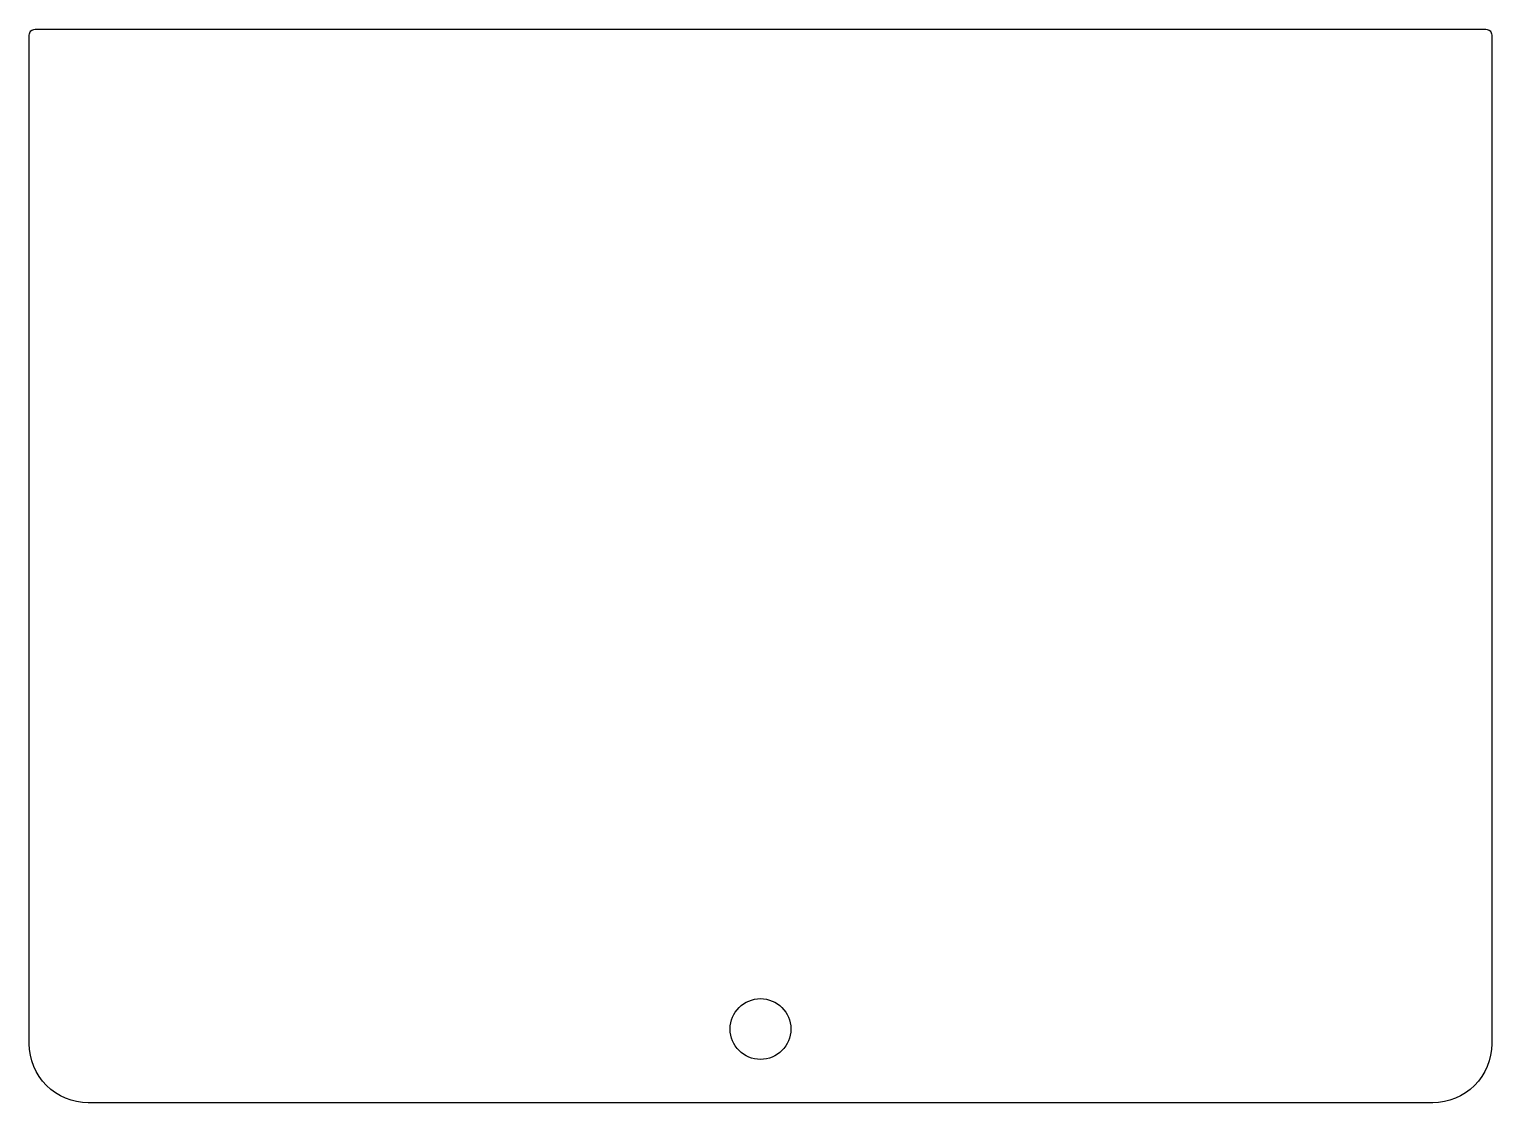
# Model space of a CAD drawing. Extents: x -124 to 124, y -91 to 91.
import ezdxf

# ---------------------------------------------------------------- set-up
doc = ezdxf.new("R2010")
doc.units = 0

msp = doc.modelspace()

# ---------------------------------------------------------------- linework, layer by layer
at = {"layer": '1'}
msp.add_lwpolyline([(124, 90), (124, -81, -0.414214), (114, -91), (-114, -91, -0.414214), (-124, -81), (-124, 90, -0.414214), (-123, 91), (123, 91, -0.414214)], format="xyb", close=True, dxfattribs=at)
msp.add_circle((0, -78.5), 5.15, dxfattribs=at)

doc.saveas('drawing.dxf')
